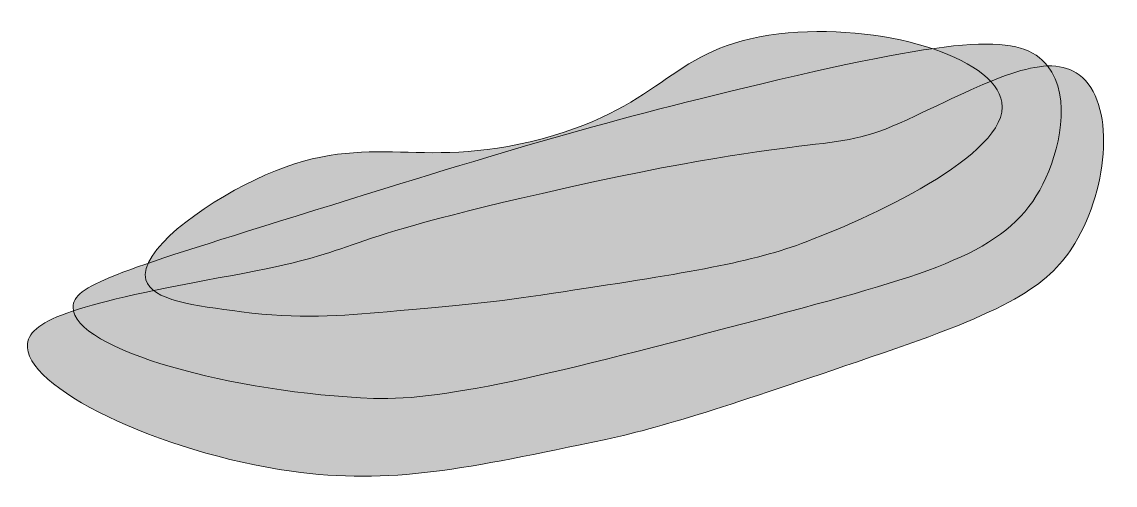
# Model space of a CAD drawing. Header units: inches. Extents: x 625 to 865, y -303 to -201.
import ezdxf

# ---------------------------------------------------------------- set-up
doc = ezdxf.new("R2010")
doc.units = ezdxf.units.IN
doc.header["$MEASUREMENT"] = 0
doc.layers.add('Layer 1', color=7, linetype='Continuous')

msp = doc.modelspace()

# ---------------------------------------------------------------- hatches: boundary and pattern name
at = {"layer": 'Layer 1', "true_color": 0xffff00}
h = msp.add_hatch(color=2, dxfattribs=at)
h.dxf.hatch_style = 2
edge = h.paths.add_edge_path()
edge.add_spline(control_points=[(652, -258), (653.25, -262.46), (662.54, -263.65), (673, -265), (685.31, -266.59), (695.09, -265.89), (705, -265), (720.74, -263.59), (728.62, -262.89), (741, -261), (769.6, -256.65), (783.89, -254.47), (796, -250), (809.8, -244.91), (841.81, -230.57), (840, -219), (838.43, -208.97), (813.08, -201.35), (791, -204), (766.92, -206.89), (766.73, -219.58), (739, -227), (710.83, -234.54), (700.61, -224.23), (676, -236), (664.15, -241.67), (650.27, -251.83), (652, -258)], knot_values=[0, 0, 0, 0, 1, 1, 1, 2, 2, 2, 3, 3, 3, 4, 4, 4, 5, 5, 5, 6, 6, 6, 7, 7, 7, 8, 8, 8, 9, 9, 9, 9], degree=3, periodic=1)
at = {"layer": 'Layer 1', "true_color": 0xff0000}
h = msp.add_hatch(color=1, dxfattribs=at)
h.dxf.hatch_style = 2
edge = h.paths.add_edge_path()
edge.add_spline(control_points=[(787, -215), (831.79, -204.35), (844.36, -203.84), (850, -211), (855.5, -217.97), (852.58, -229.91), (849, -237), (841.82, -251.21), (826.93, -255.96), (793, -265), (743.34, -278.23), (718.13, -284.61), (702, -284), (671.55, -282.85), (636.03, -273.38), (636, -264), (635.98, -259.24), (645.11, -256.41), (685, -244), (729.62, -230.12), (749.77, -223.85), (787, -215)], knot_values=[0, 0, 0, 0, 1, 1, 1, 2, 2, 2, 3, 3, 3, 4, 4, 4, 5, 5, 5, 6, 6, 6, 7, 7, 7, 7], degree=3, periodic=1)
at = {"layer": 'Layer 1', "true_color": 0x0000ff}
h = msp.add_hatch(color=5, dxfattribs=at)
h.dxf.hatch_style = 2
edge = h.paths.add_edge_path()
edge.add_spline(control_points=[(857, -213), (850.1, -207.85), (838.77, -213.49), (821, -222), (800.88, -231.63), (805.32, -223.87), (739, -239), (688.55, -250.51), (700.94, -251.58), (671, -257), (636.63, -263.22), (626.7, -266.7), (626, -272), (624.76, -281.41), (655.03, -295.95), (684, -300), (705.78, -303.04), (722.29, -299.48), (753, -293), (766.71, -290.11), (782.47, -284.74), (814, -274), (843.19, -264.06), (850.75, -258.63), (856, -250), (863.62, -237.48), (864.87, -218.87), (857, -213)], knot_values=[0, 0, 0, 0, 1, 1, 1, 2, 2, 2, 3, 3, 3, 4, 4, 4, 5, 5, 5, 6, 6, 6, 7, 7, 7, 8, 8, 8, 9, 9, 9, 9], degree=3, periodic=1)

# ---------------------------------------------------------------- linework, layer by layer
at = {"layer": 'Layer 1', "lineweight": 0}
msp.add_lwpolyline([(640, -270), (640, -270)], dxfattribs=at)
for points, knots in [([(652, -258), (653.25, -262.46), (662.54, -263.65), (673, -265), (685.31, -266.59), (695.09, -265.89), (705, -265), (720.74, -263.59), (728.62, -262.89), (741, -261), (769.6, -256.65), (783.89, -254.47), (796, -250), (809.8, -244.91), (841.81, -230.57), (840, -219), (838.43, -208.97), (813.08, -201.35), (791, -204), (766.92, -206.89), (766.73, -219.58), (739, -227), (710.83, -234.54), (700.61, -224.23), (676, -236), (664.15, -241.67), (650.27, -251.83), (652, -258)], [0, 0, 0, 0, 1, 1, 1, 2, 2, 2, 3, 3, 3, 4, 4, 4, 5, 5, 5, 6, 6, 6, 7, 7, 7, 8, 8, 8, 9, 9, 9, 9]), ([(787, -215), (831.79, -204.35), (844.36, -203.84), (850, -211), (855.5, -217.97), (852.58, -229.91), (849, -237), (841.82, -251.21), (826.93, -255.96), (793, -265), (743.34, -278.23), (718.13, -284.61), (702, -284), (671.55, -282.85), (636.03, -273.38), (636, -264), (635.98, -259.24), (645.11, -256.41), (685, -244), (729.62, -230.12), (749.77, -223.85), (787, -215)], [0, 0, 0, 0, 1, 1, 1, 2, 2, 2, 3, 3, 3, 4, 4, 4, 5, 5, 5, 6, 6, 6, 7, 7, 7, 7]), ([(857, -213), (850.1, -207.85), (838.77, -213.49), (821, -222), (800.88, -231.63), (805.32, -223.87), (739, -239), (688.55, -250.51), (700.94, -251.58), (671, -257), (636.63, -263.22), (626.7, -266.7), (626, -272), (624.76, -281.41), (655.03, -295.95), (684, -300), (705.78, -303.04), (722.29, -299.48), (753, -293), (766.71, -290.11), (782.47, -284.74), (814, -274), (843.19, -264.06), (850.75, -258.63), (856, -250), (863.62, -237.48), (864.87, -218.87), (857, -213)], [0, 0, 0, 0, 1, 1, 1, 2, 2, 2, 3, 3, 3, 4, 4, 4, 5, 5, 5, 6, 6, 6, 7, 7, 7, 8, 8, 8, 9, 9, 9, 9])]:
    msp.add_open_spline(points, degree=3, knots=knots, dxfattribs=at)

doc.saveas('drawing.dxf')
